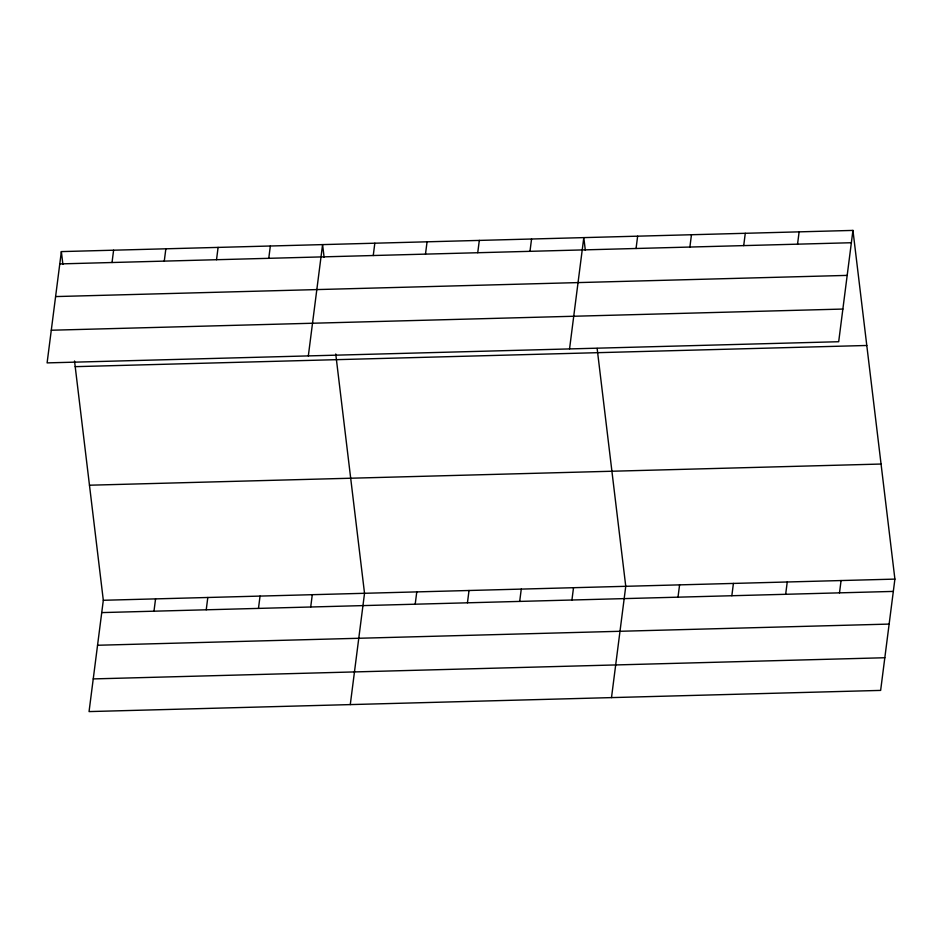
<?xml version="1.0" encoding="UTF-8"?>
<svg xmlns="http://www.w3.org/2000/svg" width="942" height="942" viewBox="0 0 942 942"><rect width="100%" height="100%" fill="white"/><g stroke="black" fill="none" stroke-linecap="round" stroke-linejoin="round"><path stroke-width="1.41" d="M61.36 251.596L47.1 362.894L838.686 341.722L852.946 230.413L61.36 251.596L62.89 264.384M112.027 262.512L113.605 250.195M74.524 360.986L103.314 600.278L89.054 711.587L880.64 690.404L894.9 579.106L852.946 230.413M164.273 261.111L165.851 248.806M153.982 611.193L155.56 598.888M216.519 259.721L218.097 247.405M206.227 609.804L207.805 597.487M268.764 258.32L270.342 246.003M258.473 608.402L260.051 596.086M308.328 355.911L322.588 244.614L324.119 257.39M310.707 607.001L312.285 594.685M373.256 255.529L374.822 243.213M350.283 704.592L364.53 593.295L335.741 353.992M425.49 254.128L427.067 241.811M415.198 604.211L416.776 591.894M477.735 252.727L479.313 240.41M467.444 602.809L469.022 590.493M529.981 251.326L531.559 239.021M519.69 601.408L521.267 589.103M569.545 348.917L583.804 237.62L585.347 250.407M571.935 600.019L573.513 587.702M636.062 248.488L637.64 236.183M611.499 697.598L625.759 586.301L597.134 348.422M689.885 247.051L691.463 234.735M678.004 597.181L679.582 584.864M743.709 245.615L745.287 233.298M731.84 595.733L733.418 583.428M797.544 244.178L799.122 231.862M785.663 594.296L787.241 581.979M839.499 592.859L841.076 580.543M59.782 263.913L851.368 242.73M55.602 296.577L847.188 275.394M51.28 330.23L842.878 309.058M75.207 366.662L866.793 345.478M89.466 485.212L881.053 464.041M103.314 600.278L894.9 579.106M101.736 612.594L893.322 591.411M97.544 645.258L889.142 624.087M93.234 678.911L884.832 657.74"/></g></svg>
